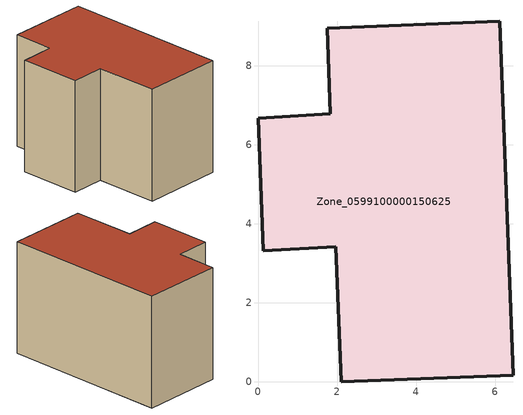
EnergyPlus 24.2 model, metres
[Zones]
Zone_0599100000150625
 floor ground (C_G): 6.45,0.17 2.11,0 1.97,3.42 0.13,3.32 0,6.67 1.83,6.78 1.75,8.95 6.11,9.13 z0
 wall outside (C_F): 1.83,6.78 0,6.67 0.13,3.32 1.97,3.42 2.11,0 6.45,0.17 6.11,9.13 1.75,8.95 1.83,6.78 z0:6.02
 roof outside (C_R): 6.45,0.17 6.11,9.13 1.75,8.95 1.83,6.78 0,6.67 0.13,3.32 1.97,3.42 2.11,0 z6.02
[BUILDING]
Pand.0599100000150625: North Axis=0; Terrain=City; Loads Convergence Tolerance Value=0.04; Temperature Convergence Tolerance Value=0.4; Solar Distribution=FullExterior; Maximum Number of Warmup Days=25; Minimum Number of Warmup Days=1
[Site:Location]
Rotterdam.The.Hague.AP_ZH_NLD Design_Conditions: Latitude=51.96; Longitude=4.45; Time Zone=1; Elevation=-4.5
[SITE:GROUNDTEMPERATURE:BUILDINGSURFACE]
18, 18, 18, 18, 18, 18, 18, 18, 18, 18, 18, 18
[MATERIAL] Thermal Absorptance=0.9; Solar Absorptance=0.7; Visible Absorptance=0.7
Name | Roughness | Thickness | Conductivity | Density | Specific Heat
G.TC.1946-1964 | MediumSmooth | 0.15 | 1 | 540 | 1210
F.TC.1946-1964 | Rough | 0.3 | 0.857143 | 1920 | 840
R.TC.1946-1964 | MediumRough | 0.2 | 0.235294 | 1500 | 1000
[CONSTRUCTION]
C_G: G.TC.1946-1964
C_F: F.TC.1946-1964
C_R: R.TC.1946-1964
[ZONE]
Zone_0599100000150625: Type=1; Multiplier=1; Ceiling Height=Autocalculate; Volume=Autocalculate; Floor Area=autocalculate; Part of Total Floor Area=Yes
[ZONEINFILTRATION:DESIGNFLOWRATE]
Infil_Zone_0599100000150625: Zone or ZoneList or Space or SpaceList=Zone_0599100000150625; Schedule=AlwaysOn; Design Flow Rate Calculation Method=Flow/Area; Flow Rate per Floor Area=0.003; Constant Term Coefficient=1; Temperature Term Coefficient=0; Velocity Term Coefficient=0; Velocity Squared Term Coefficient=0
[HVACTEMPLATE:ZONE:IDEALLOADSAIRSYSTEM]
Zone_0599100000150625: Maximum Heating Supply Air Temperature=50; Minimum Cooling Supply Air Temperature=13; Maximum Heating Supply Air Humidity Ratio=0.0156; Minimum Cooling Supply Air Humidity Ratio=0.0077; Heating Limit=NoLimit; Cooling Limit=NoLimit; Dehumidification Control Type=ConstantSensibleHeatRatio; Cooling Sensible Heat Ratio=0.7; Dehumidification Setpoint=60; Humidification Control Type=None; Humidification Setpoint=30; Outdoor Air Method=None; Outdoor Air Flow Rate per Person=0.00944; Outdoor Air Flow Rate per Zone Floor Area=0; Outdoor Air Flow Rate per Zone=0; Demand Controlled Ventilation Type=None; Outdoor Air Economizer Type=NoEconomizer; Heat Recovery Type=None; Sensible Heat Recovery Effectiveness=0.7; Latent Heat Recovery Effectiveness=0.65
[ZONECONTROL:THERMOSTAT]
ThermostatControl_Zone_0599100000150625: Zone or ZoneList=Zone_0599100000150625; Control Type Schedule=DualSetpointControlType; Control 1=Thermostat_Zone_0599100000150625; Temperature Difference Between Cutout And Setpoint=0
[THERMOSTATSETPOINT:DUALSETPOINT]
Thermostat_Zone_0599100000150625: Heating Setpoint Temperature Schedule=HeatingSetpoint_Zone_0599100000150625; Cooling Setpoint Temperature Schedule=CoolingSetpoint_Zone_0599100000150625
[SCHEDULE:COMPACT]
HeatingSetpoint_Zone_0599100000150625: Through: 12/31, For: AllDays, Until: 24:00, 21
CoolingSetpoint_Zone_0599100000150625: Through: 12/31, For: AllDays, Until: 24:00, 24
DualSetpointControlType: Through: 12/31, For: AllDays, Until: 24:00, 4
AlwaysOn: Through: 12/31, For: AllDays, Until: 24:00, 1
